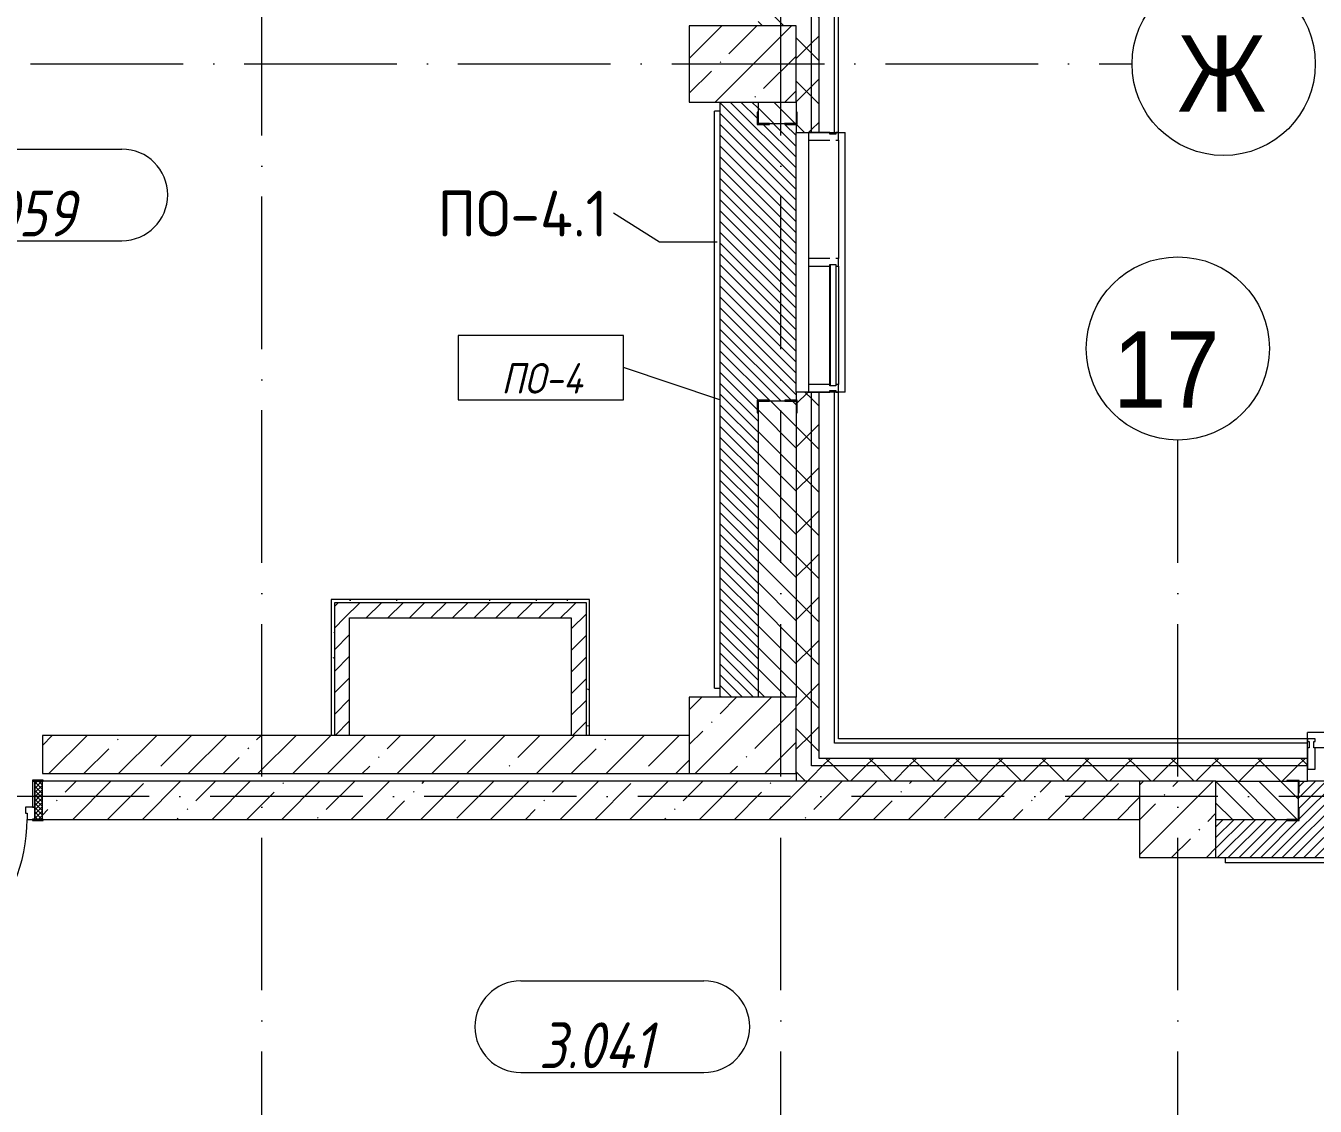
# Model space of a CAD drawing. Header units: millimetres. Extents: x -6467 to 106027, y -7090 to 195095.
# Drawn here: x 18613 to 27059, y 109966 to 117045 of the extents above; entities that cross this region are included whole.
import ezdxf

# ---------------------------------------------------------------- set-up
doc = ezdxf.new("R2010")
doc.units = ezdxf.units.MM
doc.linetypes.add('50_200_ШТРИХ_1Т_ш5_п1_п1_', pattern=[1400, 1000, -200, 0, -200])
for name, color, linetype, lineweight, true_color in [('A-AREA-IDEN-1', 7, 'Continuous', 9, 0xaaaaaa), ('A-FLOR-PATT-1', 7, 'Continuous', 5, 0xd61c12), ('A-GENM-1', 7, 'Continuous', 9, 0xaaaaaa), ('A-GENM-2', 7, 'Continuous', 20, 0xaaaaaa), ('I-WALL-1', 7, 'Continuous', 5, 0x787878), ('Оси-1', 7, 'Continuous', 20, 0xaaaaaa), ('Оси-2', 7, 'Continuous', 9, 0xaaaaaa), ('Оси-3', 7, '50_200_ШТРИХ_1Т_ш5_п1_п1_', 9, 0xaaaaaa)]:
    doc.layers.add(name, color=color, linetype=linetype, lineweight=lineweight, true_color=true_color)
for name, color, linetype, lineweight in [('A-DOOR', 7, 'Continuous', 9), ('A-DOOR-2', 7, 'Continuous', 5), ('A-DOOR-FRAM', 7, 'Continuous', 9), ('A-DOOR-FRAM-2', 7, 'Continuous', 5), ('A-FLOR', 7, 'Continuous', 9), ('A-FLOR-IDEN', 7, 'Continuous', 9), ('A-GLAZ', 7, 'Continuous', 5), ('A-GLAZ-CWMG', 7, 'Continuous', 9), ('A-GLAZ-CWMG-1', 7, 'Continuous', 20), ('A-WALL', 7, 'Continuous', 5), ('A-WALL-FNSH-1', 7, 'Continuous', 5), ('A-WALL-IDEN', 7, 'Continuous', 9), ('I-WALL', 7, 'Continuous', 5), ('S-COLS', 7, 'Continuous', 9), ('S-COLS-1', 7, 'Continuous', 5)]:
    doc.layers.add(name, color=color, linetype=linetype, lineweight=lineweight)
doc.styles.add('Arial', font='arial.ttf', dxfattribs={"width": 0.9, "height": 500})
doc.styles.add('GOST Common', font='', dxfattribs={"height": 300})
doc.styles.add('GOST Common_I', font='', dxfattribs={"width": 0.9, "height": 200})
doc.styles.add('ISOCPEUR_I_1', font='isocpeui.ttf', dxfattribs={"width": 0.85, "height": 2.5})
doc.styles.get('GOST Common').set_extended_font_data('GOST Common')
doc.styles.get('GOST Common_I').set_extended_font_data('GOST Common', italic=True)
pattern_1 = [(135, (109.45, 102614.03), (-70.71068, -70.71068), [])]
pattern_2 = [(45, (109.45, 102614.03), (-141.42136, 141.42136), []), (135, (109.45, 102614.03), (-141.42136, -141.42136), [])]
pattern_3 = [(45, (109.45, 102614.03), (-228.0985, 228.0985), []), (45, (337.55, 102614.03), (-228.0985, 228.0985), [403.225, -80.645, 6.706, -73.939])]
pattern_4 = [(45, (109.45, 102614.03), (-70.71068, 70.71068), [])]
pattern_5 = [(0, (109.45, 102614.03), (406.4, 101.6), [6.706, -298.094, 6.706, -298.094, -1625.6]), (0, (109.45, 102614.03), (406.4, 101.6), [-609.6, 6.706, -602.894, 6.706, -298.094, -711.2]), (0, (109.45, 102614.03), (406.4, 101.6), [-1524, 6.706, -196.494, 6.706, -501.294]), (120, (261.85, 102664.83), (-291.1882, 301.15272), [6.706, -298.094, 6.706, -298.094, -1625.6]), (120, (261.85, 102664.83), (-291.1882, 301.15272), [-609.6, 6.706, -602.894, 6.706, -298.094, -711.2]), (120, (261.85, 102664.83), (-291.1882, 301.15272), [-1524, 6.706, -196.494, 6.706, -501.294]), (240, (312.65, 102868.03), (-115.2118, -402.75272), [6.706, -298.094, 6.706, -298.094, -1625.6]), (240, (312.65, 102868.03), (-115.2118, -402.75272), [-609.6, 6.706, -602.894, 6.706, -298.094, -711.2]), (240, (312.65, 102868.03), (-115.2118, -402.75272), [-1524, 6.706, -196.494, 6.706, -501.294])]

# ---------------------------------------------------------------- blocks, each defined once
blk = doc.blocks.new('BSC_Колонна _Прямоугольная - 500х500-V207-АИ_План этажа Радиаторы_3')
at = {"layer": 'S-COLS-1'}
h = blk.add_hatch(dxfattribs=at)
h.set_pattern_fill('FP_157', color=256, style=0, pattern_type=2)
h.set_pattern_definition([(45, (-26050, -9231.04), (-228.0985, 228.0985), []), (45, (-25821.9, -9231.04), (-228.0985, 228.0985), [403.225, -80.645, 6.706, -73.939])])
h.paths.add_polyline_path([(-250, -250), (250, -250), (250, 250), (-250, 250)])
for p, q in [((250, 250), (-250, 250)), ((-250, 250), (-250, -250)), ((250, -250), (250, 250)), ((-250, -250), (250, -250))]:
    blk.add_line(p, q, dxfattribs=at)
blk = doc.blocks.new('BSC_Колонна _Прямоугольная - 500х700-V210-АИ_План этажа Радиаторы_3')
at = {"layer": 'S-COLS-1'}
h = blk.add_hatch(dxfattribs=at)
h.set_pattern_fill('FP_160', color=256, style=0, pattern_type=2)
h.set_pattern_definition([(315, (-9781.04, 23200), (228.0985, 228.0985), []), (315, (-9781.04, 22971.9), (228.0985, 228.0985), [403.225, -80.645, 6.706, -73.939])])
h.paths.add_polyline_path([(-250, 350), (-250, -350), (250, -350), (250, 350)])
for p, q in [((250, 350), (-250, 350)), ((-250, 350), (-250, -350)), ((250, -350), (250, 350)), ((-250, -350), (250, -350))]:
    blk.add_line(p, q, dxfattribs=at)
blk = doc.blocks.new('Прямоугольный импост - Импост структурный с накладкой - 180мм-22437111-АИ_План этажа Радиаторы_3')
at = {"layer": 'A-GLAZ-CWMG-1'}
for p, q in [((-50, 0), (-50, 17)), ((-50, 17), (0, 17)), ((0, 0), (-10, 0)), ((-10, 0), (-10, -40)), ((0, 17), (0, 0)), ((-50, -180), (-50, -40)), ((-10, -40), (0, -40)), ((0, -40), (0, -180)), ((0, -180), (-50, -180))]:
    blk.add_line(p, q, dxfattribs=at)
blk = doc.blocks.new('Прямоугольный импост - Импост структурный с накладкой - 180мм-22071093-АИ_План этажа Радиаторы_3')
at = {"layer": 'A-GLAZ-CWMG'}
for p, q in [((49825, 55111), (49050, 55111)), ((49825, 54931), (49050, 54931)), ((49825, 54914), (49050, 54914))]:
    blk.add_line(p, q, dxfattribs=at)
blk = doc.blocks.new('Прямоугольный импост - Импост структурный с накладкой - 180мм-V176-АИ_План этажа Радиаторы_3')
at = {"layer": 'A-GLAZ-CWMG'}
for p, q in [((6638, 55111), (5863, 55111)), ((6638, 54914), (5863, 54914))]:
    blk.add_line(p, q, dxfattribs=at)
blk = doc.blocks.new('Прямоугольный импост - Импост структурный с накладкой - 180мм-V179-АИ_План этажа Радиаторы_3')
at = {"layer": 'A-GLAZ-CWMG-1'}
for p, q in [((-25, 0), (-25, 17)), ((-25, 17), (25, 17)), ((-15, 0), (-25, 0)), ((-15, -40), (-15, 0)), ((25, 17), (25, 0)), ((-25, -180), (-25, -40)), ((-25, -40), (-15, -40)), ((25, -40), (25, -180)), ((25, -180), (-25, -180))]:
    blk.add_line(p, q, dxfattribs=at)
blk = doc.blocks.new('Прямоугольный импост - Импост структурный с накладкой - 180мм-22437157-АИ_План этажа Радиаторы_3')
at = {"layer": 'A-GLAZ-CWMG-1'}
for p, q in [((0, 17), (-50, 17)), ((-50, 17), (-50, 0)), ((-50, 0), (-40, 0)), ((-40, 0), (-40, -40)), ((-10, -40), (-10, 0)), ((-10, 0), (0, 0)), ((0, 0), (0, 17)), ((-40, -40), (-50, -40)), ((-50, -40), (-50, -180)), ((0, -40), (-10, -40)), ((0, -180), (0, -40)), ((-50, -180), (0, -180))]:
    blk.add_line(p, q, dxfattribs=at)
blk = doc.blocks.new('BSC_Колонна _Прямоугольная - 500х700-V217-АИ_План этажа Радиаторы_3')
at = {"layer": 'S-COLS-1'}
h = blk.add_hatch(dxfattribs=at)
h.set_pattern_fill('FP_167', color=256, style=0, pattern_type=2)
h.set_pattern_definition([(315, (-14181.04, 23200), (228.0985, 228.0985), []), (315, (-14181.04, 22971.9), (228.0985, 228.0985), [403.225, -80.645, 6.706, -73.939])])
h.paths.add_polyline_path([(-250, 350), (-250, -350), (250, -350), (250, 350)])
for p, q in [((250, 350), (-250, 350)), ((-250, 350), (-250, -350)), ((250, -350), (250, 350)), ((-250, -350), (250, -350))]:
    blk.add_line(p, q, dxfattribs=at)
blk = doc.blocks.new('Прямоугольный импост - Импост структурный с накладкой - 180мм-V274-АИ_План этажа Радиаторы_3')
at = {"layer": 'A-GLAZ-CWMG-1'}
for p, q in [((-50, 0), (-50, 17)), ((-50, 17), (0, 17)), ((-40, 0), (-50, 0)), ((-40, -40), (-40, 0)), ((0, 0), (-10, 0)), ((-10, 0), (-10, -40)), ((0, 17), (0, 0)), ((-50, -180), (-50, -40)), ((-50, -40), (-40, -40)), ((-10, -40), (0, -40)), ((0, -40), (0, -180)), ((0, -180), (-50, -180))]:
    blk.add_line(p, q, dxfattribs=at)
blk = doc.blocks.new('110_Дверь_СКБ_1_адиаторы_31')
at = {"layer": 'A-DOOR-2'}
h = blk.add_hatch(dxfattribs=at)
h.set_pattern_fill('FP_130', color=256, style=0, pattern_type=2)
h.set_pattern_definition([(135, (1701.41, 189.685), (-14.14214, -14.14214), []), (225, (1701.41, 189.685), (14.14214, -14.14214), [])])
h.paths.add_polyline_path([(637.5, 125), (587.5, 125), (587.5, -125), (637.5, -125)])
at = {"layer": 'A-DOOR-FRAM-2'}
h = blk.add_hatch(dxfattribs=at)
h.set_pattern_fill('FP_131', color=256, style=0, pattern_type=2)
h.set_pattern_definition([(45, (-421.384, 189.685), (-14.1421, 14.1421), []), (135, (-421.384, 189.685), (-14.1421, -14.1421), [])])
h.paths.add_polyline_path([(-562.5, 125), (-612.5, 125), (-612.5, -125), (-562.5, -125)])
at = {"layer": 'A-DOOR'}
for p, q in [((537.5, 1175), (497.5, 1175)), ((497.5, 1175), (497.5, 125)), ((537.5, 125), (537.5, 1175)), ((497.5, 125), (537.5, 125))]:
    blk.add_line(p, q, dxfattribs=at)
at = {"layer": 'A-DOOR-2'}
blk.add_arc((537.5, 125), 1050, 90, 180, dxfattribs=at)
at = {"layer": 'A-DOOR-FRAM'}
for p, q in [((-547.5, 133), (-617.5, 133)), ((-617.5, 133), (-617.5, 125)), ((-617.5, 125), (-547.5, 125)), ((-562.5, 125), (-612.5, 125)), ((-612.5, 125), (-612.5, -125)), ((-512.5, 125), (-562.5, 125)), ((-562.5, 125), (-562.5, 45)), ((-562.5, -125), (-562.5, 125)), ((-547.5, 125), (-562.5, 125)), ((-562.5, 125), (-562.5, 124)), ((-562.5, 124), (-547.5, 124)), ((-547.5, 125), (-547.5, 133)), ((-547.5, 124), (-547.5, 125)), ((-512.5, 85), (-512.5, 125)), ((-502.5, 85), (-512.5, 85)), ((-502.5, 45), (-502.5, 85)), ((537.5, 85), (527.5, 85)), ((527.5, 85), (527.5, 45)), ((537.5, 125), (537.5, 85)), ((587.5, 125), (537.5, 125)), ((642.5, 133), (572.5, 133)), ((572.5, 133), (572.5, 125)), ((587.5, 125), (572.5, 125)), ((572.5, 125), (572.5, 124)), ((572.5, 125), (642.5, 125)), ((572.5, 124), (587.5, 124)), ((587.5, 45), (587.5, 125)), ((637.5, 125), (587.5, 125)), ((587.5, 125), (587.5, -125)), ((587.5, 124), (587.5, 125)), ((637.5, -125), (637.5, 125)), ((642.5, 125), (642.5, 133)), ((-562.5, 45), (-502.5, 45)), ((-547.5, 45), (-562.5, 45)), ((-562.5, 45), (-562.5, -125)), ((-547.5, -125), (-547.5, 45)), ((527.5, 45), (587.5, 45)), ((587.5, 45), (572.5, 45)), ((572.5, 45), (572.5, -125)), ((587.5, -125), (587.5, 45)), ((-547.5, -125), (-617.5, -125)), ((-617.5, -125), (-617.5, -133)), ((-617.5, -133), (-547.5, -133)), ((-612.5, -125), (-562.5, -125)), ((-562.5, -125), (-547.5, -125)), ((-547.5, -133), (-547.5, -125)), ((572.5, -125), (587.5, -125)), ((642.5, -125), (572.5, -125)), ((572.5, -125), (572.5, -133)), ((572.5, -133), (642.5, -133)), ((587.5, -125), (637.5, -125)), ((642.5, -133), (642.5, -125))]:
    blk.add_line(p, q, dxfattribs=at)
blk = doc.blocks.new('Фахверк _газобетон торцы_675 - Фахверк _газобетон торцы_-25585312-АИ_План этажа Радиаторы_3')
at = {"layer": 'A-GENM-2'}
for p, q in [((89406, 11134.7), (89325, 11134.7)), ((89325, 11134.7), (89325, 11128.7)), ((89325, 11128.7), (89400, 11128.7)), ((89400, 11128.7), (89400, 11053.7)), ((89406, 11053.7), (89406, 11134.7)), ((89400, 11053.7), (89406, 11053.7)), ((89400, 10953.7), (89400, 10878.7)), ((89406, 10953.7), (89400, 10953.7)), ((89406, 10872.7), (89406, 10953.7)), ((89400, 10878.7), (89325, 10878.7)), ((89325, 10878.7), (89325, 10872.7)), ((89325, 10872.7), (89406, 10872.7))]:
    blk.add_line(p, q, dxfattribs=at)
blk = doc.blocks.new('Фахверк _газобетон торцы_683 - Фахверк _газобетон торцы_-25585472-АИ_План этажа Радиаторы_3')
at = {"layer": 'A-GENM-2'}
for p, q in [((89406, 11134.7), (89325, 11134.7)), ((89325, 11134.7), (89325, 11128.7)), ((89325, 11128.7), (89400, 11128.7)), ((89400, 11128.7), (89400, 11053.7)), ((89406, 11053.7), (89406, 11134.7)), ((89400, 11053.7), (89406, 11053.7)), ((89400, 10953.7), (89400, 10878.7)), ((89406, 10953.7), (89400, 10953.7)), ((89406, 10872.7), (89406, 10953.7)), ((89400, 10878.7), (89325, 10878.7)), ((89325, 10878.7), (89325, 10872.7)), ((89325, 10872.7), (89406, 10872.7))]:
    blk.add_line(p, q, dxfattribs=at)
blk = doc.blocks.new('Фахверк _газобетон торцы_684 - Фахверк _газобетон торцы_-25585492-АИ_План этажа Радиаторы_3')
at = {"layer": 'A-GENM-2'}
for p, q in [((89406, 11134.7), (89325, 11134.7)), ((89325, 11134.7), (89325, 11128.7)), ((89325, 11128.7), (89400, 11128.7)), ((89400, 11128.7), (89400, 11053.7)), ((89406, 11053.7), (89406, 11134.7)), ((89400, 11053.7), (89406, 11053.7)), ((89400, 10953.7), (89400, 10878.7)), ((89406, 10953.7), (89400, 10953.7)), ((89406, 10872.7), (89406, 10953.7)), ((89400, 10878.7), (89325, 10878.7)), ((89325, 10878.7), (89325, 10872.7)), ((89325, 10872.7), (89406, 10872.7))]:
    blk.add_line(p, q, dxfattribs=at)
blk = doc.blocks.new('Фахверк _газобетон торцы_705 - Фахверк _газобетон торцы_-25596718-АИ_План этажа Радиаторы_3')
at = {"layer": 'A-GENM-2'}
for p, q in [((89406, 11134.7), (89325, 11134.7)), ((89325, 11134.7), (89325, 11128.7)), ((89325, 11128.7), (89400, 11128.7)), ((89400, 11128.7), (89400, 11053.7)), ((89406, 11053.7), (89406, 11134.7)), ((89400, 11053.7), (89406, 11053.7)), ((89400, 10953.7), (89400, 10878.7)), ((89406, 10953.7), (89400, 10953.7)), ((89406, 10872.7), (89406, 10953.7)), ((89400, 10878.7), (89325, 10878.7)), ((89325, 10878.7), (89325, 10872.7)), ((89325, 10872.7), (89406, 10872.7))]:
    blk.add_line(p, q, dxfattribs=at)
blk = doc.blocks.new('Отлив_СКБ - Отлив витража-V326-АИ_План этажа Радиаторы_3')
at = {"layer": 'A-GLAZ'}
for p, q in [((0, 57), (0, 100)), ((1700, 100), (0, 100)), ((1700, 100), (1700, 57)), ((0, 2), (10, 2)), ((40, 2), (835, 2)), ((865, 2), (1660, 2)), ((1690, 2), (1700, 2)), ((825, 0), (50, 0)), ((1650, 0), (875, 0))]:
    blk.add_line(p, q, dxfattribs=at)
blk = doc.blocks.new('Отлив_СКБ - Отлив витража-V317-АИ_План этажа Радиаторы_3')
at = {"layer": 'A-GLAZ'}
for p, q in [((0, 57), (0, 100)), ((1700, 100), (0, 100)), ((1700, 100), (1700, 57)), ((0, 2), (10, 2)), ((865, 2), (1660, 2)), ((1690, 2), (1700, 2)), ((1650, 0), (875, 0))]:
    blk.add_line(p, q, dxfattribs=at)
blk = doc.blocks.new('Ось сетки - Круг_Ø6_00__ISO-2_5_0_9K_-17386508-АИ_План этажа Радиаторы_3')
at = {"layer": 'Оси-1'}
blk.add_circle((0, 0), 3, dxfattribs=at)
blk = doc.blocks.new('AAR_СКБ_Марка_помещения_1_5 ммп - Номер-27962133-АИ_План этажа Радиаторы_3')
at = {"layer": 'A-AREA-IDEN-1'}
for p, q in [((-2.987, 3), (3.013, 3)), ((-2.987, 0), (3.013, 0))]:
    blk.add_line(p, q, dxfattribs=at)
for centre, start, end in [((-2.987, 1.5), 90, 270), ((3.013, 1.5), 270, 90)]:
    blk.add_arc(centre, 1.5, start, end, dxfattribs=at)
blk = doc.blocks.new('AAR_СКБ_Марка_Перекрытия_1 мм - Марка пола-27961726-АИ_План этажа Радиаторы_3')
at = {"layer": 'A-FLOR-IDEN'}
for p, q in [((2.723, 2.101), (-2.69, 2.101)), ((-2.69, 2.101), (-2.69, 0)), ((2.723, 0), (2.723, 2.101)), ((-2.69, 0), (2.723, 0))]:
    blk.add_line(p, q, dxfattribs=at)

msp = doc.modelspace()

# ---------------------------------------------------------------- hatches: boundary and pattern name
at = {"layer": 'A-FLOR-PATT-1'}
h = msp.add_hatch(dxfattribs=at)
h.set_pattern_fill('FP_270', color=256, style=0, pattern_type=2)
h.set_pattern_definition([(315, (23409.45, 114595.076), (35.3553, 35.3553), [])])
h.paths.add_polyline_path([(23409.4, 112645.1), (23409.4, 114510.1), (23403.4, 114510.1), (23403.4, 114591.1), (23484.4, 114591.1), (23484.4, 114585.1), (23584.4, 114585.1), (23584.4, 114591.1), (23659.4, 114591.1), (23658.6, 116399.1), (23584.4, 116399.1), (23584.4, 116405.1), (23484.4, 116405.1), (23484.4, 116399.1), (23403.4, 116399.1), (23403.4, 116480.1), (23409.4, 116480.1), (23409.4, 116545.1), (23159.4, 116545.1), (23159.4, 112645.1)])
h = msp.add_hatch(dxfattribs=at)
h.set_pattern_fill('FP_271', color=256, style=0, pattern_type=2)
h.set_pattern_definition([(45, (27659.45, 111845.076), (-35.3553, 35.3553), [])])
h.paths.add_polyline_path([(28515.4, 111595.1), (28909.4, 111595.1), (28909.4, 111845.1), (28844.4, 111845.1), (28844.4, 111839.1), (28763.4, 111839.1), (28763.4, 111920.1), (28769.4, 111920.1), (28769.4, 112020.1), (28763.4, 112020.1), (28763.4, 112095.1), (26955.4, 112095.1), (26955.4, 112020.1), (26949.4, 112020.1), (26949.4, 111920.1), (26955.4, 111920.1), (26955.4, 111839.1), (26874.4, 111839.1), (26874.4, 111845.1), (26409.4, 111845.1), (26409.4, 111595.1), (27688.3, 111595.1)])
at = {"layer": 'A-WALL'}
h = msp.add_hatch(dxfattribs=at)
h.set_pattern_fill('FP_122', color=256, style=0, pattern_type=2)
h.set_pattern_definition(pattern_2)
h.paths.add_polyline_path([(23659.4, 112095.1), (23759.4, 112095.1), (23759.4, 114645.1), (23659.4, 114645.1), (23659.4, 112145.1)])
h.paths.add_polyline_path([(23759.4, 116345.1), (23759.4, 117620.1), (23659.4, 117620.1), (23659.4, 116345.1)])
h.paths.add_polyline_path([(23759.4, 119320.1), (23759.4, 120520.1), (23659.4, 120520.1), (23659.4, 119320.1)])
h.paths.add_polyline_path([(23759.4, 122220.1), (23759.4, 123380.1), (23659.4, 123380.1), (23659.4, 122220.1)])
h.paths.add_polyline_path([(23759.4, 125080.1), (23759.4, 126280.1), (23659.4, 126280.1), (23659.4, 125080.1)])
h.paths.add_polyline_path([(23659.4, 127980.1), (23759.4, 127980.1), (23759.4, 129380.1), (23659.4, 129380.1), (23659.4, 128371.2)])
h.paths.add_polyline_path([(23759.4, 131080.1), (23759.4, 132280.1), (23659.4, 132280.1), (23659.4, 131080.1)])
h.paths.add_polyline_path([(23759.4, 133980.1), (23759.4, 135545.1), (23659.4, 135545.1), (23659.4, 133980.1)])
h.paths.add_polyline_path([(23759.4, 137245.1), (23759.4, 138445.1), (23659.4, 138445.1), (23659.4, 137245.1)])
h.paths.add_polyline_path([(23659.4, 140145.1), (23759.4, 140145.1), (23759.4, 141380.1), (23659.4, 141380.1), (23659.4, 140845.1)])
h.paths.add_polyline_path([(23759.4, 143080.1), (23759.4, 144245.1), (23659.4, 144245.1), (23659.4, 143080.1)])
h.paths.add_polyline_path([(23759.4, 145945.1), (23759.4, 150445.1), (23659.4, 150445.1), (23659.4, 145945.1)])
h = msp.add_hatch(dxfattribs=at)
h.set_pattern_fill('FP_122', color=256, style=0, pattern_type=2)
h.set_pattern_definition(pattern_2)
h.paths.add_polyline_path([(23759.4, 112195.1), (23809.4, 112195.1), (23809.4, 114645.1), (23759.4, 114645.1), (23759.4, 112902.4)])
h.paths.add_polyline_path([(23809.4, 116345.1), (23809.4, 117620.1), (23759.4, 117620.1), (23759.4, 116345.1)])
h.paths.add_polyline_path([(23809.4, 119320.1), (23809.4, 120520.1), (23759.4, 120520.1), (23759.4, 119320.1)])
h.paths.add_polyline_path([(23809.4, 122220.1), (23809.4, 123380.1), (23759.4, 123380.1), (23759.4, 122220.1)])
h.paths.add_polyline_path([(23809.4, 125080.1), (23809.4, 126280.1), (23759.4, 126280.1), (23759.4, 125080.1)])
h.paths.add_polyline_path([(23809.4, 127980.1), (23809.4, 129380.1), (23759.4, 129380.1), (23759.4, 127980.1)])
h.paths.add_polyline_path([(23809.4, 131080.1), (23809.4, 132280.1), (23759.4, 132280.1), (23759.4, 131080.1)])
h.paths.add_polyline_path([(23759.4, 133980.1), (23809.4, 133980.1), (23809.4, 135545.1), (23759.4, 135545.1), (23759.4, 133996.3)])
h.paths.add_polyline_path([(23759.4, 137245.1), (23809.4, 137245.1), (23809.4, 138445.1), (23759.4, 138445.1), (23759.4, 138215.1)])
h.paths.add_polyline_path([(23809.4, 140145.1), (23809.4, 141380.1), (23759.4, 141380.1), (23759.4, 140145.1)])
h.paths.add_polyline_path([(23759.4, 143080.1), (23809.4, 143080.1), (23809.4, 144245.1), (23759.4, 144245.1), (23759.4, 143840.1)])
h.paths.add_polyline_path([(23759.4, 145945.1), (23809.4, 145945.1), (23809.4, 150495.1), (23759.4, 150495.1), (23759.4, 146652.6)])
h = msp.add_hatch(dxfattribs=at)
h.set_pattern_fill('FP_1', color=256, style=0, pattern_type=2)
h.set_pattern_definition(pattern_3)
h.paths.add_polyline_path([(22725.8, 112145.1), (22959.4, 112145.1), (22959.4, 112395.1), (18721.4, 112395.1), (18721.4, 112145.1), (19417.5, 112145.1)])
h.paths.add_polyline_path([(16109.2, 112145.1), (17471.4, 112145.1), (17471.4, 112395.1), (10209.4, 112395.1), (10209.4, 112145.1), (12800.9, 112145.1)])
h = msp.add_hatch(dxfattribs=at)
h.set_pattern_fill('FP_122', color=256, style=0, pattern_type=2)
h.set_pattern_definition(pattern_2)
h.paths.add_polyline_path([(74004.7, 112095.1), (74609.4, 112095.1), (74609.4, 112195.1), (68009.4, 112195.1), (68009.4, 112095.1), (72509.4, 112095.1)])
h.paths.add_polyline_path([(59959.4, 112095.1), (60309.4, 112095.1), (60309.4, 112195.1), (59010.9, 112195.1), (59010.9, 112095.1), (59944.4, 112095.1)])
h.paths.add_polyline_path([(53959.4, 112095.1), (54310.9, 112095.1), (54310.9, 112195.1), (53015.4, 112195.1), (53015.4, 112095.1), (53459.4, 112095.1)])
h.paths.add_polyline_path([(56636.1, 112095.1), (57310.9, 112095.1), (57310.9, 112195.1), (56010.9, 112195.1), (56010.9, 112095.1)])
h.paths.add_polyline_path([(50846.5, 112095.1), (51315.4, 112095.1), (51315.4, 112195.1), (50015.9, 112195.1), (50015.9, 112095.1), (50459.4, 112095.1)])
h.paths.add_polyline_path([(48315.9, 112095.1), (48315.9, 112195.1), (47015.9, 112195.1), (47015.9, 112095.1), (47538.2, 112095.1)])
h.paths.add_polyline_path([(44229.9, 112095.1), (45315.9, 112095.1), (45315.9, 112195.1), (44015.3, 112195.1), (44015.3, 112095.1)])
h.paths.add_polyline_path([(41959.4, 112095.1), (42315.3, 112095.1), (42315.3, 112195.1), (41015.9, 112195.1), (41015.9, 112095.1), (41748.6, 112095.1)])
h.paths.add_polyline_path([(39267.4, 112095.1), (39315.9, 112095.1), (39315.9, 112195.1), (37709.4, 112195.1), (37709.4, 112095.1), (38440.3, 112095.1)])
h.paths.add_polyline_path([(35959.1, 112095.1), (36009.4, 112095.1), (36009.4, 112195.1), (34709.4, 112195.1), (34709.4, 112095.1), (35409.4, 112095.1)])
h.paths.add_polyline_path([(33009.4, 112095.1), (33009.4, 112195.1), (31709.4, 112195.1), (31709.4, 112095.1), (32650.8, 112095.1)])
h.paths.add_polyline_path([(28909.4, 112095.1), (30009.4, 112095.1), (30009.4, 112195.1), (28709.4, 112195.1), (28709.4, 112095.1)])
h.paths.add_polyline_path([(25909.4, 112095.1), (27009.4, 112095.1), (27009.4, 112195.1), (23759.4, 112195.1), (23759.4, 112095.1), (24380, 112095.1)])
h = msp.add_hatch(dxfattribs=at)
h.set_pattern_fill('FP_122', color=256, style=0, pattern_type=2)
h.set_pattern_definition(pattern_2)
h.paths.add_polyline_path([(74004.7, 112195.1), (74509.4, 112195.1), (74509.4, 112245.1), (68009.4, 112245.1), (68009.4, 112195.1), (72350.6, 112195.1)])
h.paths.add_polyline_path([(57310.9, 112195.1), (57310.9, 112245.1), (56010.9, 112245.1), (56010.9, 112195.1), (56636.1, 112195.1)])
h.paths.add_polyline_path([(59117.3, 112195.1), (60309.4, 112195.1), (60309.4, 112245.1), (59010.9, 112245.1), (59010.9, 112195.1)])
h.paths.add_polyline_path([(50846.5, 112195.1), (51315.4, 112195.1), (51315.4, 112245.1), (50015.9, 112245.1), (50015.9, 112195.1), (50019.4, 112195.1)])
h.paths.add_polyline_path([(54310.9, 112195.1), (54310.9, 112245.1), (53015.4, 112245.1), (53015.4, 112195.1), (54154.8, 112195.1)])
h.paths.add_polyline_path([(45315.9, 112195.1), (45315.9, 112245.1), (44015.3, 112245.1), (44015.3, 112195.1), (45057, 112195.1)])
h.paths.add_polyline_path([(48315.9, 112195.1), (48315.9, 112245.1), (47015.9, 112245.1), (47015.9, 112195.1), (47538.2, 112195.1)])
h.paths.add_polyline_path([(41748.6, 112195.1), (42315.3, 112195.1), (42315.3, 112245.1), (41015.9, 112245.1), (41015.9, 112195.1)])
h.paths.add_polyline_path([(35959.1, 112195.1), (36009.4, 112195.1), (36009.4, 112245.1), (34709.4, 112245.1), (34709.4, 112195.1), (35132, 112195.1)])
h.paths.add_polyline_path([(37709.4, 112195.1), (39315.9, 112195.1), (39315.9, 112245.1), (37709.4, 112245.1), (37709.4, 112199.3)])
h.paths.add_polyline_path([(31823.7, 112195.1), (33009.4, 112195.1), (33009.4, 112245.1), (31709.4, 112245.1), (31709.4, 112195.1)])
h.paths.add_polyline_path([(30009.4, 112195.1), (30009.4, 112245.1), (28709.4, 112245.1), (28709.4, 112195.1), (29342.5, 112195.1)])
h.paths.add_polyline_path([(27009.4, 112195.1), (27009.4, 112245.1), (23809.4, 112245.1), (23809.4, 112195.1), (26861.2, 112195.1)])
h = msp.add_hatch(dxfattribs=at)
h.set_pattern_fill('FP_1', color=256, style=0, pattern_type=2)
h.set_pattern_definition(pattern_3)
h.paths.add_polyline_path([(22725.8, 111845.1), (25909.4, 111845.1), (25909.4, 112095.1), (18721.4, 112095.1), (18721.4, 111845.1), (19417.5, 111845.1)])
h.paths.add_polyline_path([(17471.4, 111845.1), (17471.4, 112095.1), (9709.4, 112095.1), (9709.4, 111845.1), (17466.4, 111845.1)])
at = {"layer": 'I-WALL'}
h = msp.add_hatch(dxfattribs=at)
h.set_pattern_fill('FP_2', color=256, style=0, pattern_type=2)
h.set_pattern_definition(pattern_1)
h.paths.add_polyline_path([(23552.9, 112645.1), (23659.4, 112645.1), (23659.4, 114585.1), (23409.4, 114585.1), (23409.4, 112645.1)])
h.paths.add_polyline_path([(23659.4, 116405.1), (23659.4, 116545.1), (23409.4, 116545.1), (23409.4, 116405.1), (23552.9, 116405.1)])
h.paths.add_polyline_path([(23409.4, 117045.1), (23659.4, 117045.1), (23659.4, 117560.1), (23409.4, 117560.1), (23409.4, 117121.2)])
h.paths.add_polyline_path([(23659.4, 119380.1), (23659.4, 119845.1), (23409.4, 119845.1), (23409.4, 119380.1), (23552.9, 119380.1)])
h.paths.add_polyline_path([(23552.9, 120345.1), (23659.4, 120345.1), (23659.4, 120460.1), (23409.4, 120460.1), (23409.4, 120345.1), (23436.1, 120345.1)])
h.paths.add_polyline_path([(23659.4, 122280.1), (23659.4, 123320.1), (23409.4, 123320.1), (23409.4, 122280.1), (23552.9, 122280.1)])
h.paths.add_polyline_path([(23659.4, 125140.1), (23659.4, 125145.1), (23409.4, 125145.1), (23409.4, 125140.1), (23552.9, 125140.1)])
h.paths.add_polyline_path([(23409.4, 125645.1), (23659.4, 125645.1), (23659.4, 126220.1), (23409.4, 126220.1)])
h.paths.add_polyline_path([(23659.4, 128040.1), (23659.4, 128845.1), (23409.4, 128845.1), (23409.4, 128040.1), (23552.9, 128040.1)])
h.paths.add_polyline_path([(23659.4, 131140.1), (23659.4, 132220.1), (23409.4, 132220.1), (23409.4, 131140.1), (23552.9, 131140.1)])
h.paths.add_polyline_path([(23409.4, 134040.1), (23659.4, 134040.1), (23659.4, 134845.1), (23409.4, 134845.1)])
h.paths.add_polyline_path([(23635.2, 135345.1), (23659.4, 135345.1), (23659.4, 135485.1), (23409.4, 135485.1), (23409.4, 135345.1)])
h.paths.add_polyline_path([(23552.9, 137305.1), (23659.4, 137305.1), (23659.4, 138385.1), (23409.4, 138385.1), (23409.4, 137305.1)])
h.paths.add_polyline_path([(23659.4, 140205.1), (23659.4, 140845.1), (23409.4, 140845.1), (23409.4, 140205.1), (23552.9, 140205.1)])
h.paths.add_polyline_path([(23409.4, 143140.1), (23659.4, 143140.1), (23659.4, 144185.1), (23409.4, 144185.1), (23409.4, 143840.1)])
h.paths.add_polyline_path([(23659.4, 146005.1), (23659.4, 146195.1), (23409.4, 146195.1), (23409.4, 146005.1), (23552.9, 146005.1)])
h = msp.add_hatch(dxfattribs=at)
h.set_pattern_fill('FP_5', color=256, style=0, pattern_type=2)
h.set_pattern_definition(pattern_4)
h.paths.add_polyline_path([(22185.1, 113165.1), (22185.1, 113265.1), (20634.4, 113265.1), (20634.4, 113165.1), (20734.4, 113165.1)])
h = msp.add_hatch(dxfattribs=at)
h.set_pattern_fill('FP_5', color=256, style=0, pattern_type=2)
h.set_pattern_definition(pattern_4)
h.paths.add_polyline_path([(22285.1, 112395.1), (22285.1, 113265.1), (22185.1, 113265.1), (22185.1, 112395.1)])
h = msp.add_hatch(dxfattribs=at)
h.set_pattern_fill('FP_5', color=256, style=0, pattern_type=2)
h.set_pattern_definition(pattern_4)
h.paths.add_polyline_path([(20734.4, 112395.1), (20734.4, 113165.1), (20634.4, 113165.1), (20634.4, 112395.1)])
h = msp.add_hatch(dxfattribs=at)
h.set_pattern_fill('FP_2', color=256, style=0, pattern_type=2)
h.set_pattern_definition(pattern_1)
h.paths.add_polyline_path([(34909.4, 111845.1), (34909.4, 112095.1), (34769.4, 112095.1), (34769.4, 111845.1)])
h.paths.add_polyline_path([(37909.4, 111845.1), (37909.4, 112095.1), (37769.4, 112095.1), (37769.4, 111845.1)])
h.paths.add_polyline_path([(35409.4, 111845.1), (35949.4, 111845.1), (35949.4, 112095.1), (35409.4, 112095.1), (35409.4, 111980.7)])
h.paths.add_polyline_path([(29949.4, 111845.1), (29949.4, 112095.1), (29409.4, 112095.1), (29409.4, 111845.1)])
h.paths.add_polyline_path([(32650.8, 111845.1), (32949.4, 111845.1), (32949.4, 112095.1), (31769.4, 112095.1), (31769.4, 111845.1), (31823.7, 111845.1)])
h.paths.add_polyline_path([(28769.4, 111845.1), (28909.4, 111845.1), (28909.4, 112095.1), (28769.4, 112095.1)])
h.paths.add_polyline_path([(26409.4, 111845.1), (26949.4, 111845.1), (26949.4, 112095.1), (26409.4, 112095.1)])
at = {"layer": 'I-WALL-1'}
h = msp.add_hatch(dxfattribs=at)
h.set_pattern_fill('FP_3', color=256, style=0, pattern_type=2)
h.set_pattern_definition(pattern_5)
h.paths.add_polyline_path([(20614.4, 113265.1), (22285.1, 113265.1), (22285.1, 113285.1), (20614.4, 113285.1)])
h = msp.add_hatch(dxfattribs=at)
h.set_pattern_fill('FP_3', color=256, style=0, pattern_type=2)
h.set_pattern_definition(pattern_5)
h.paths.add_polyline_path([(22305.1, 112395.1), (22305.1, 113285.1), (22285.1, 113285.1), (22285.1, 112395.1)])
h = msp.add_hatch(dxfattribs=at)
h.set_pattern_fill('FP_3', color=256, style=0, pattern_type=2)
h.set_pattern_definition(pattern_5)
h.paths.add_polyline_path([(20614.4, 112395.1), (20634.4, 112395.1), (20634.4, 113265.1), (20614.4, 113265.1), (20614.4, 113165.1)])

# ---------------------------------------------------------------- linework, layer by layer
at = {"layer": 'A-FLOR'}
for p, q in [((23159.4, 116545.1), (23159.4, 116485.1)), ((23659.4, 114645.1), (23659.4, 116345.1)), ((23159.4, 112705.1), (23159.4, 112645.1)), ((28709.4, 112095.1), (27009.4, 112095.1)), ((26409.4, 111595.1), (28909.4, 111595.1))]:
    msp.add_line(p, q, dxfattribs=at)
at = {"layer": 'A-FLOR-IDEN'}
msp.add_line((23159.4, 114595.1), (22528.4, 114805.2), dxfattribs=at)
at = {"layer": 'A-WALL'}
for p, q in [((23759.4, 116345.1), (23759.4, 117620.1)), ((23809.4, 116345.1), (23809.4, 117620.1)), ((23909.4, 116345.1), (23909.4, 117620.1)), ((23124.4, 112705.1), (23124.4, 116485.1)), ((23159.4, 116485.1), (23124.4, 116485.1)), ((23159.4, 116485.1), (23159.4, 112705.1)), ((23409.4, 116545.1), (23409.4, 116405.1)), ((23409.4, 116405.1), (23659.4, 116405.1)), ((23759.4, 112195.1), (23759.4, 114645.1)), ((23809.4, 112245.1), (23809.4, 114645.1)), ((23909.4, 112345.1), (23909.4, 114645.1)), ((23409.4, 114585.1), (23409.4, 112645.1)), ((23659.4, 114585.1), (23409.4, 114585.1)), ((20634.4, 113265.1), (20634.4, 112395.1)), ((22285.1, 113265.1), (20634.4, 113265.1)), ((22285.1, 112395.1), (22285.1, 113265.1)), ((23124.4, 112705.1), (23159.4, 112705.1)), ((22959.4, 112395.1), (18721.4, 112395.1)), ((18721.4, 112395.1), (18721.4, 112145.1)), ((27009.4, 112345.1), (23909.4, 112345.1)), ((27009.4, 112195.1), (23759.4, 112195.1)), ((27009.4, 112245.1), (23809.4, 112245.1)), ((18721.4, 112145.1), (22959.4, 112145.1)), ((25909.4, 112095.1), (18726.4, 112095.1)), ((26949.4, 111845.1), (26949.4, 112095.1)), ((18726.4, 111845.1), (25909.4, 111845.1)), ((26409.4, 111845.1), (26949.4, 111845.1)), ((26469.4, 111595.1), (26469.4, 111560.1)), ((28849.4, 111560.1), (26469.4, 111560.1))]:
    msp.add_line(p, q, dxfattribs=at)
at = {"layer": 'A-WALL-FNSH-1'}
for p, q in [((23936.4, 116345.1), (23936.4, 117620.1)), ((23659.4, 116545.1), (23659.4, 116345.1)), ((23659.4, 116345.1), (23936.4, 116345.1)), ((23659.4, 114645.1), (23659.4, 112645.1)), ((23936.4, 114645.1), (23659.4, 114645.1)), ((23936.4, 112372.1), (23936.4, 114645.1)), ((20614.4, 113285.1), (20614.4, 112395.1)), ((22305.1, 113285.1), (20614.4, 113285.1)), ((22305.1, 112395.1), (22305.1, 113285.1)), ((20734.4, 112395.1), (20734.4, 113165.1)), ((20734.4, 113165.1), (22185.1, 113165.1)), ((22185.1, 113165.1), (22185.1, 112395.1)), ((27009.4, 112372.1), (23936.4, 112372.1)), ((27009.4, 112095.1), (27009.4, 112372.1)), ((23659.4, 112145.1), (23659.4, 112095.1)), ((26409.4, 112095.1), (27009.4, 112095.1))]:
    msp.add_line(p, q, dxfattribs=at)
at = {"layer": 'A-WALL-IDEN'}
for p, q in [((22764.6, 115626.8), (22462.7, 115817.9)), ((23141.9, 115626.8), (22764.6, 115626.8))]:
    msp.add_line(p, q, dxfattribs=at)
at = {"layer": 'Оси-3'}
for p, q in [((20159.4, 96724.3), (20159.4, 152250.1)), ((23559.4, 96724.3), (23559.4, 152250.1)), ((-5157.9, 116795.1), (25859.4, 116795.1)), ((26159.4, 96724.3), (26159.4, 114331)), ((104827.4, 111995.1), (-5157.9, 111995.1))]:
    msp.add_line(p, q, dxfattribs=at)

# ---------------------------------------------------------------- block references
at = {"layer": 'A-AREA-IDEN-1', "xscale": 199.9999999999999, "yscale": 199.9999999999999, "zscale": 199.9999999999999}
for p in [(18640, 115636.9), (22452.5, 110186.8)]:
    msp.add_blockref('AAR_СКБ_Марка_помещения_1_5 ммп - Номер-27962133-АИ_План этажа Радиаторы_3', p, dxfattribs=at)
at = {"layer": 'A-DOOR-2', "rotation": 180}
msp.add_blockref('110_Дверь_СКБ_1_адиаторы_31', (18108.9, 111970.1), dxfattribs=at)
at = {"layer": 'A-FLOR-IDEN', "xscale": 199.9999999999999, "yscale": 199.9999999999999, "zscale": 199.9999999999999}
msp.add_blockref('AAR_СКБ_Марка_Перекрытия_1 мм - Марка пола-27961726-АИ_План этажа Радиаторы_3', (21983.7, 114595.1), dxfattribs=at)
at = {"layer": 'A-GENM-1'}
for name, p, rotation in [('Фахверк _газобетон торцы_683 - Фахверк _газобетон торцы_-25585472-АИ_План этажа Радиаторы_3', (12530.7, 205805.1), 270.0000000000001), ('Фахверк _газобетон торцы_684 - Фахверк _газобетон торцы_-25585492-АИ_План этажа Радиаторы_3', (34538.2, 25185.1), 90.0000000000005)]:
    msp.add_blockref(name, p, dxfattribs=dict(at, rotation=rotation))
for name in ['Фахверк _газобетон торцы_675 - Фахверк _газобетон торцы_-25585312-АИ_План этажа Радиаторы_3', 'Фахверк _газобетон торцы_705 - Фахверк _газобетон торцы_-25596718-АИ_План этажа Радиаторы_3']:
    msp.add_blockref(name, (-62450.6, 100966.3), dxfattribs=at)
at = {"layer": 'A-GLAZ', "rotation": 270.0000000000003}
msp.add_blockref('Отлив_СКБ - Отлив витража-V317-АИ_План этажа Радиаторы_3', (23879.4, 116345.1), dxfattribs=at)
at = {"layer": 'A-GLAZ'}
msp.add_blockref('Отлив_СКБ - Отлив витража-V326-АИ_План этажа Радиаторы_3', (27009.4, 112315.1), dxfattribs=at)
at = {"layer": 'A-GLAZ-CWMG', "extrusion": (0, 0, -1), "rotation": 90.00000000000281}
for name, p in [('Прямоугольный импост - Импост структурный с накладкой - 180мм-22437111-АИ_План этажа Радиаторы_3', (-23919.4, 116345.1)), ('Прямоугольный импост - Импост структурный с накладкой - 180мм-V179-АИ_План этажа Радиаторы_3', (-23919.4, 115495.1))]:
    msp.add_blockref(name, p, dxfattribs=at)
at = {"layer": 'A-GLAZ-CWMG'}
for name, p, rotation in [('Прямоугольный импост - Импост структурный с накладкой - 180мм-V176-АИ_План этажа Радиаторы_3', (78850.5, 109657.1), 89.99999999999912), ('Прямоугольный импост - Импост структурный с накладкой - 180мм-22071093-АИ_План этажа Радиаторы_3', (78850.5, 65645.1), 89.99999999999882), ('Прямоугольный импост - Импост структурный с накладкой - 180мм-22437157-АИ_План этажа Радиаторы_3', (23919.4, 114645.1), 269.9999999999972)]:
    msp.add_blockref(name, p, dxfattribs=dict(at, rotation=rotation))
at = {"layer": 'A-GLAZ-CWMG', "extrusion": (0, 0, -1)}
msp.add_blockref('Прямоугольный импост - Импост структурный с накладкой - 180мм-V274-АИ_План этажа Радиаторы_3', (-27009.4, 112355.1), dxfattribs=at)
at = {"layer": 'S-COLS', "rotation": 89.9999999999999}
for name, p in [('BSC_Колонна _Прямоугольная - 500х700-V217-АИ_План этажа Радиаторы_3', (23309.4, 116795.1)), ('BSC_Колонна _Прямоугольная - 500х700-V210-АИ_План этажа Радиаторы_3', (23309.4, 112395.1))]:
    msp.add_blockref(name, p, dxfattribs=at)
at = {"layer": 'S-COLS'}
msp.add_blockref('BSC_Колонна _Прямоугольная - 500х500-V207-АИ_План этажа Радиаторы_3', (26159.4, 111845.1), dxfattribs=at)
at = {"layer": 'Оси-1', "xscale": 199.9999999999999, "yscale": 199.9999999999999, "zscale": 199.9999999999999, "rotation": 269.9999999999996}
msp.add_blockref('Ось сетки - Круг_Ø6_00__ISO-2_5_0_9K_-17386508-АИ_План этажа Радиаторы_3', (26459.4, 116795.1), dxfattribs=at)
at = {"layer": 'Оси-1', "xscale": 199.9999999999999, "yscale": 199.9999999999999, "zscale": 199.9999999999999}
msp.add_blockref('Ось сетки - Круг_Ø6_00__ISO-2_5_0_9K_-17386508-АИ_План этажа Радиаторы_3', (26159.4, 114931), dxfattribs=at)

# ---------------------------------------------------------------- texts
at = {"layer": 'A-AREA-IDEN-1', "char_height": 300, "attachment_point": 8, "line_spacing_factor": 1.139951, "style": 'ISOCPEUR_I_1'}
for s, insert, width in [('\\pxqc,t8.46667,16.93333,25.4,33.86667,42.33333,50.8,59.26667,67.73333,76.2,84.66667,93.13333,101.6,110.06667,118.53333,127,135.46667,143.93333,152.4,160.86667,169.33333,177.8,186.26667,194.73333,203.2,211.66667,220.13333,228.6,237.06667,245.53333,254,262.46667,270.93333;{3.059}', (18536.7, 115665.1), 952), ('\\pxqc,t8.46667,16.93333,25.4,33.86667,42.33333,50.8,59.26667,67.73333,76.2,84.66667,93.13333,101.6,110.06667,118.53333,127,135.46667,143.93333,152.4,160.86667,169.33333,177.8,186.26667,194.73333,203.2,211.66667,220.13333,228.6,237.06667,245.53333,254,262.46667,270.93333;{3.041}', (22348.3, 110215), 940)]:
    msp.add_mtext(s, dxfattribs=dict(at, insert=insert, width=width))
at = {"layer": 'A-FLOR-IDEN', "insert": (21993.9, 114734.9), "char_height": 200, "width": 572.4, "attachment_point": 5, "line_spacing_factor": 1.022766, "style": 'GOST Common_I'}
msp.add_mtext('\\pxqc,t0.9,1.8,2.7,3.6,4.5,5.4,6.3,7.2,8.1,9,9.9,10.8,11.7,12.6,13.5,14.4,15.3,16.2,17.1,18,18.9,19.8,20.7,21.6,22.5,23.4,24.3,25.2,26.1,27,27.9,28.8;{ПО-4}', dxfattribs=at)
at = {"layer": 'A-WALL-IDEN', "insert": (21866.7, 115964.4), "char_height": 300, "width": 1178, "attachment_point": 2, "line_spacing_factor": 1.022766, "style": 'GOST Common'}
msp.add_mtext('\\pxqc,t0.26667,0.53333,0.8,1.06667,1.33333,1.6,1.86667,2.13333,2.4,2.66667,2.93333,3.2,3.46667,3.73333,4,4.26667,4.53333,4.8,5.06667,5.33333,5.6,5.86667,6.13333,6.4,6.66667,6.93333,7.2,7.46667,7.73333,8,8.26667,8.53333;{ПО-4.1}', dxfattribs=at)
at = {"layer": 'Оси-2', "char_height": 500, "attachment_point": 5, "line_spacing_factor": 0.936439, "style": 'Arial'}
for s, insert, width in [('\\pxqc,t4.572,9.144,13.716,18.288,22.86,27.432,32.004,36.576,41.148,45.72,50.292,54.864,59.436,64.008,68.58,73.152,77.724,82.296,86.868,91.44,96.012,100.584,105.156,109.728,114.3,118.872,123.444,128.016,132.588,137.16,141.732,146.304;{Ж}', (26448, 116733.3), 595.8), ('\\pxqc,t4.572,9.144,13.716,18.288,22.86,27.432,32.004,36.576,41.148,45.72,50.292,54.864,59.436,64.008,68.58,73.152,77.724,82.296,86.868,91.44,96.012,100.584,105.156,109.728,114.3,118.872,123.444,128.016,132.588,137.16,141.732,146.304;{17}', (26083.5, 114793.5), 702)]:
    msp.add_mtext(s, dxfattribs=dict(at, insert=insert, width=width))

doc.saveas('drawing.dxf')
